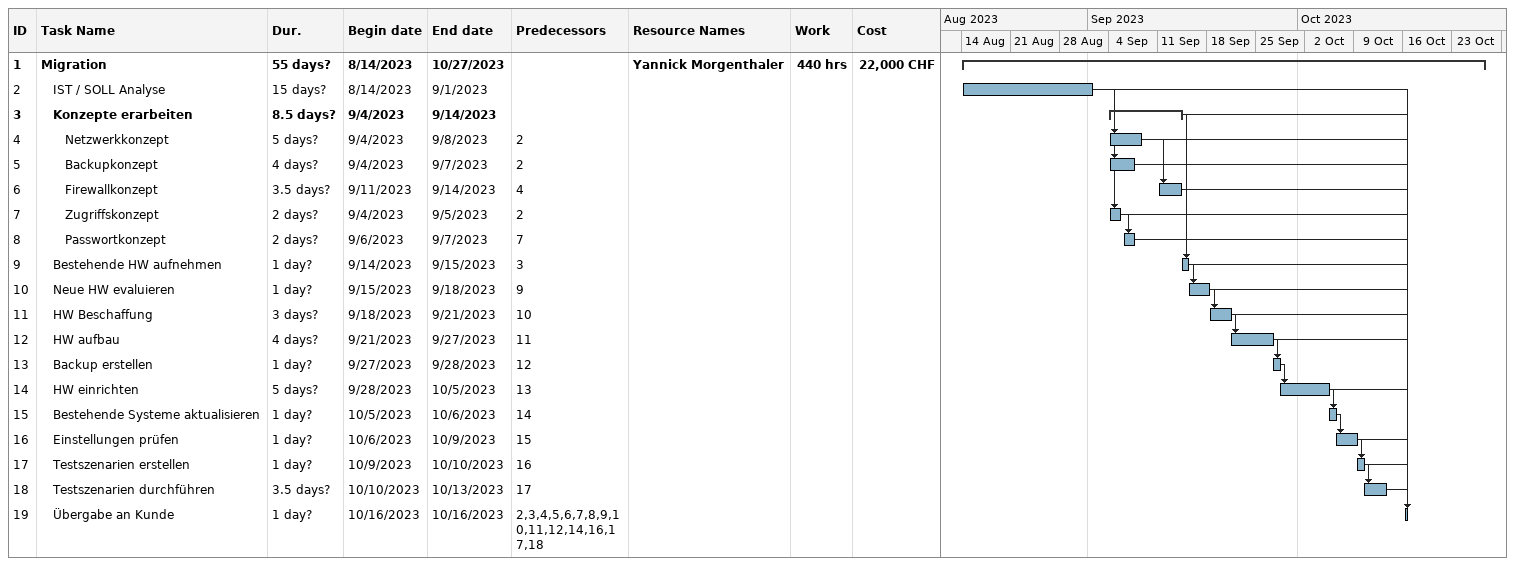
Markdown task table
| ID | Level | Task | Duration | Start | Finish | Predecessors | Resources | Work (h) | Cost (CHF) |
|---|---|---|---|---|---|---|---|---|---|
| 1 | 1 | **Migration** | 55d? | 2023-08-14 | 2023-10-27 |  | Yannick Morgenthaler | 440 | 22000 |
| 2 | 2 | IST / SOLL Analyse | 15d? | 2023-08-14 | 2023-09-01 |  |  |  |  |
| 3 | 2 | **Konzepte erarbeiten** | 8.5d? | 2023-09-04 | 2023-09-14 |  |  |  |  |
| 4 | 3 | Netzwerkkonzept | 5d? | 2023-09-04 | 2023-09-08 | 2 |  |  |  |
| 5 | 3 | Backupkonzept | 4d? | 2023-09-04 | 2023-09-07 | 2 |  |  |  |
| 6 | 3 | Firewallkonzept | 3.5d? | 2023-09-11 | 2023-09-14 | 4 |  |  |  |
| 7 | 3 | Zugriffskonzept | 2d? | 2023-09-04 | 2023-09-05 | 2 |  |  |  |
| 8 | 3 | Passwortkonzept | 2d? | 2023-09-06 | 2023-09-07 | 7 |  |  |  |
| 9 | 2 | Bestehende HW aufnehmen | 1d? | 2023-09-14 | 2023-09-15 | 3 |  |  |  |
| 10 | 2 | Neue HW evaluieren | 1d? | 2023-09-15 | 2023-09-18 | 9 |  |  |  |
| 11 | 2 | HW Beschaffung | 3d? | 2023-09-18 | 2023-09-21 | 10 |  |  |  |
| 12 | 2 | HW aufbau | 4d? | 2023-09-21 | 2023-09-27 | 11 |  |  |  |
| 13 | 2 | Backup erstellen | 1d? | 2023-09-27 | 2023-09-28 | 12 |  |  |  |
| 14 | 2 | HW einrichten | 5d? | 2023-09-28 | 2023-10-05 | 13 |  |  |  |
| 15 | 2 | Bestehende Systeme aktualisieren | 1d? | 2023-10-05 | 2023-10-06 | 14 |  |  |  |
| 16 | 2 | Einstellungen prüfen | 1d? | 2023-10-06 | 2023-10-09 | 15 |  |  |  |
| 17 | 2 | Testszenarien erstellen | 1d? | 2023-10-09 | 2023-10-10 | 16 |  |  |  |
| 18 | 2 | Testszenarien durchführen | 3.5d? | 2023-10-10 | 2023-10-13 | 17 |  |  |  |
| 19 | 2 | Übergabe an Kunde | 1d? | 2023-10-16 | 2023-10-16 | 2, 3, 4, 5, 6, 7, 8, 9, 10, 11, 12, 14, 16, 17, 18 |  |  |  |
